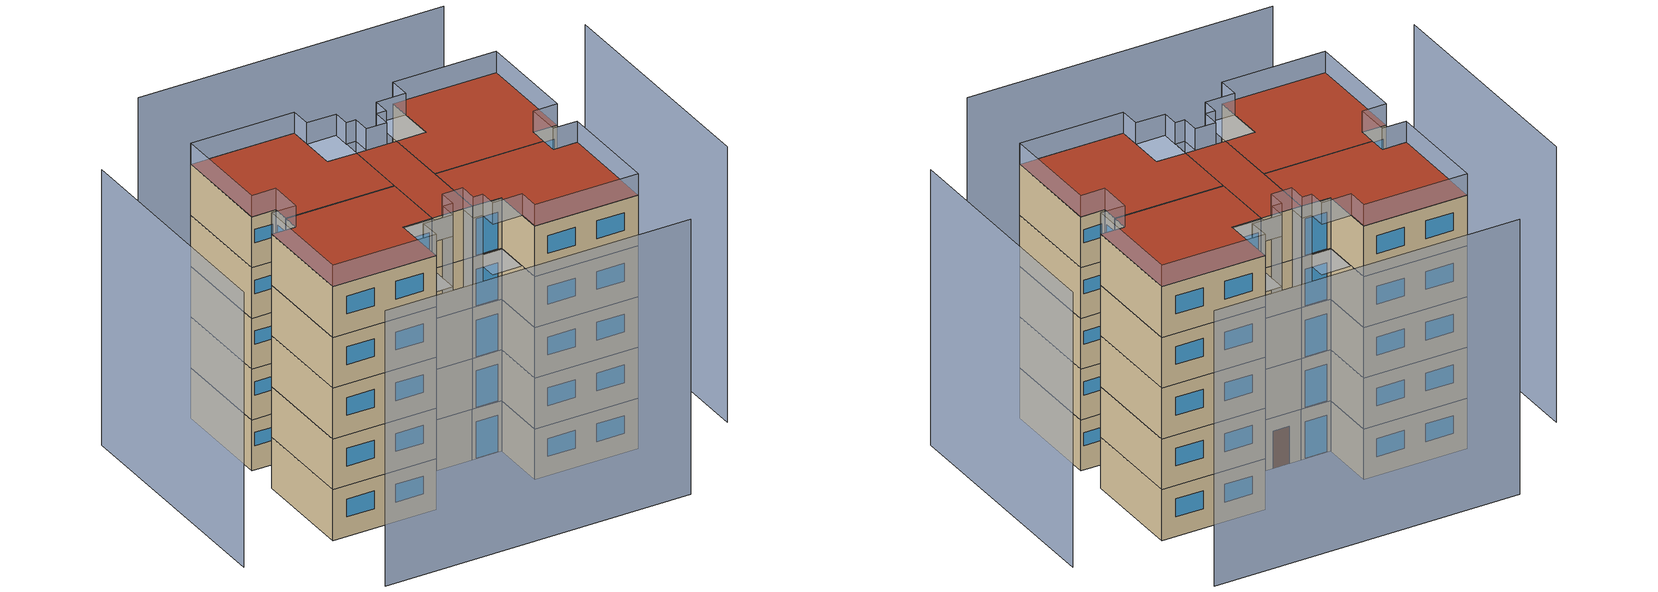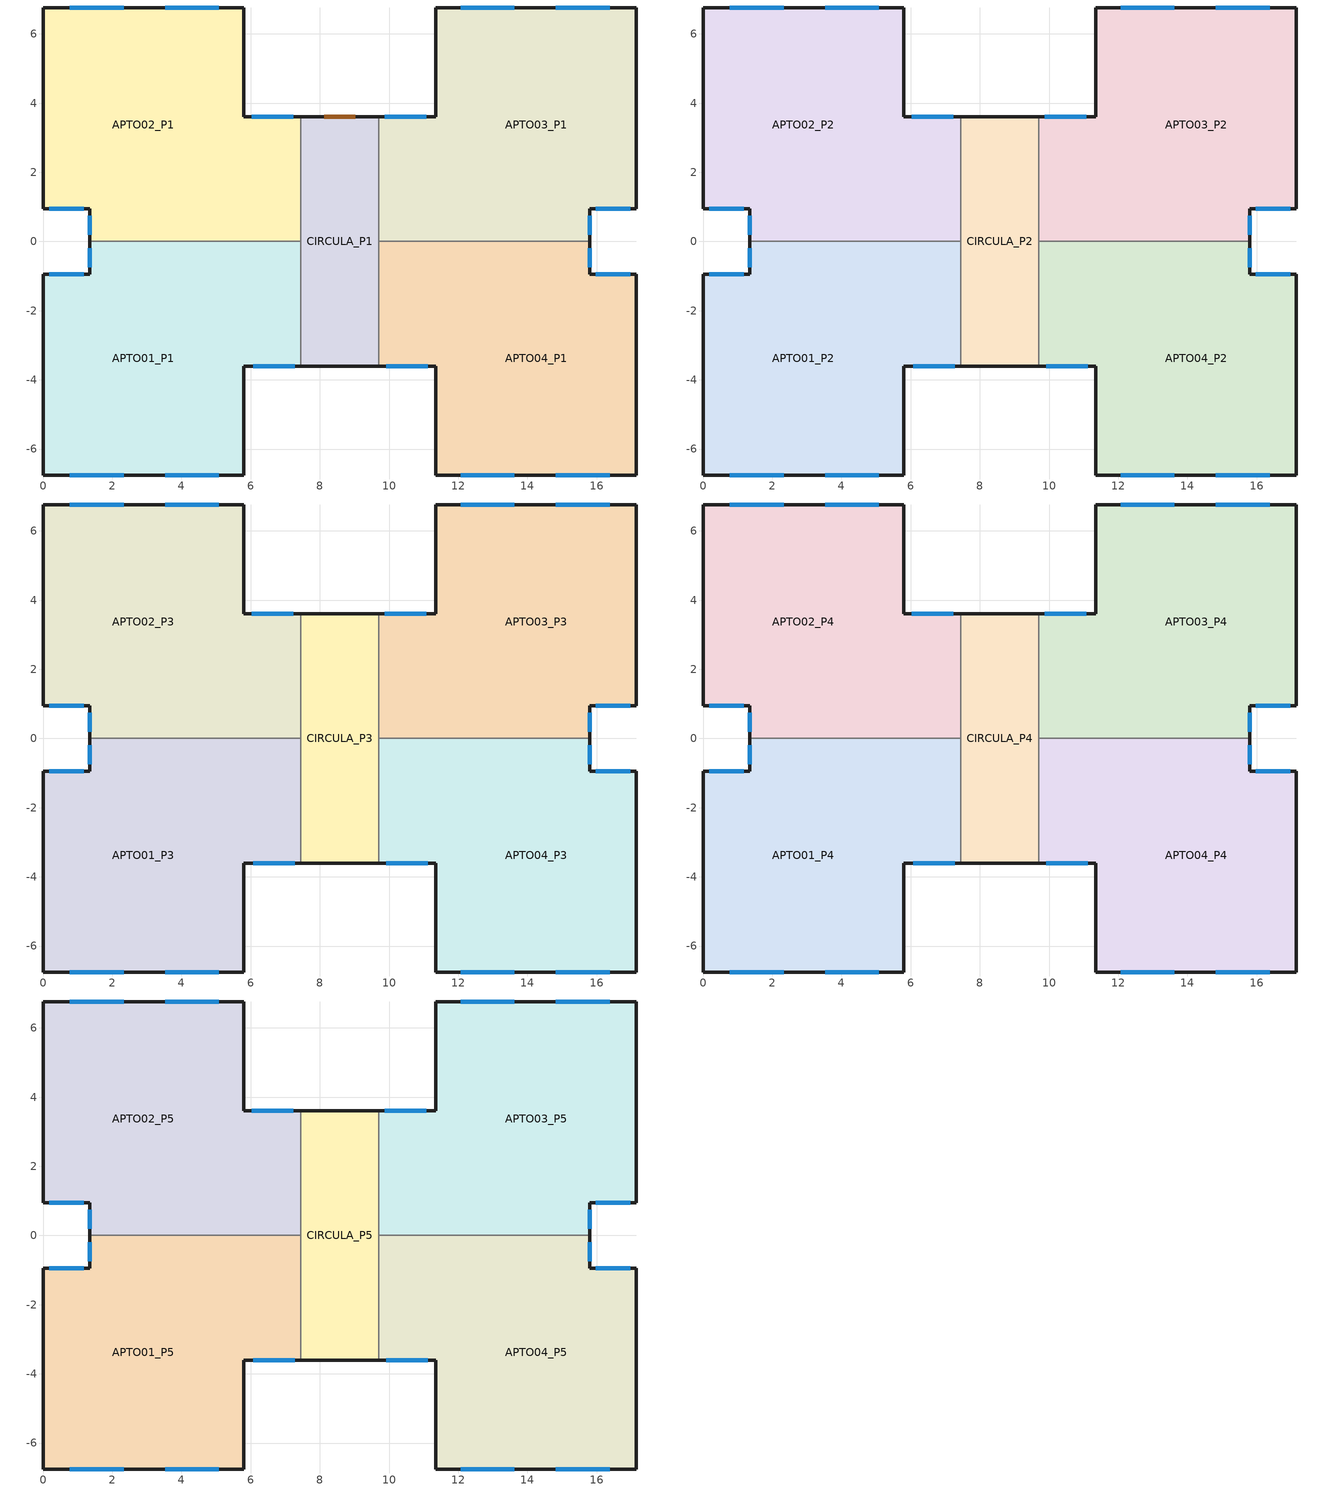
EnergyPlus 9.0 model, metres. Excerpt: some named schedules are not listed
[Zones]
APTO02_P1
 floor ground (Exterior Floor): 5.8,6.75 5.8,3.6 7.45,3.6 7.45,0 1.35,0 1.35,0.95 0,0.95 0,6.75 z0
 wall outside (Exterior Wall West): 0,6.75 0,0.95 / 1.35,0.95 1.35,0 z0:2.85
 wall outside (Exterior Wall South): 0,0.95 1.35,0.95 z0:2.85
 wall outside (Exterior Wall East): 5.8,3.6 5.8,6.75 z0:2.85
 wall outside (Exterior Wall North): 7.45,3.6 5.8,3.6 / 5.8,6.75 0,6.75 z0:2.85
 wall to CIRCULA_P1 (Interior Wall): 7.45,0 7.45,3.6 z0:2.85
 wall to APTO01_P1 (Interior Wall): 1.35,0 7.45,0 z0:2.85
 window (Exterior Window): 0.18,0.95 1.17,0.95 z1.35:2.1; 2.32,6.75 0.78,6.75 z1.1:2.1; 7.22,3.6 6.03,3.6 z0.05:2.1; 1.35,0.75,2.1 1.35,0.75,1.1 1.35,0.2,1.08 1.35,0.2,2.08; 5.07,6.75,2.09 5.07,6.75,1.09 3.53,6.75,1.1 3.53,6.75,2.1
APTO01_P1
 floor ground (Exterior Floor): 7.45,0 7.45,-3.6 5.8,-3.6 5.8,-6.75 0,-6.75 0,-0.95 1.35,-0.95 1.35,0 z0
 wall outside (Exterior Wall West): 1.35,0 1.35,-0.95 / 0,-0.95 0,-6.75 z0:2.85
 wall outside (Exterior Wall North): 1.35,-0.95 0,-0.95 z0:2.85
 wall outside (Exterior Wall South): 0,-6.75 5.8,-6.75 / 5.8,-3.6 7.45,-3.6 z0:2.85
 wall outside (Exterior Wall East): 5.8,-6.75 5.8,-3.6 z0:2.85
 wall to CIRCULA_P1 (Interior Wall): 7.45,-3.6 7.45,0 z0:2.85
 window (Exterior Window): 0.78,-6.75 2.32,-6.75 / 3.53,-6.75 5.07,-6.75 z1.1:2.1; 6.08,-3.6 7.28,-3.6 z0.05:2.1; 1.17,-0.95,2.1 1.17,-0.95,1.35 0.17,-0.95,1.36 0.18,-0.95,2.11; 1.35,-0.2,2.09 1.35,-0.2,1.09 1.35,-0.75,1.1 1.35,-0.75,2.1
APTO03_P1
 floor ground (Exterior Floor): 17.15,6.75 17.15,0.95 15.8,0.95 15.8,0 9.7,0 9.7,3.6 11.35,3.6 11.35,6.75 z0
 wall outside (Exterior Wall North): 11.35,3.6 9.7,3.6 / 17.15,6.75 11.35,6.75 z0:2.85
 wall outside (Exterior Wall West): 11.35,6.75 11.35,3.6 z0:2.85
 wall outside (Exterior Wall East): 17.15,0.95 17.15,6.75 / 15.8,0 15.8,0.95 z0:2.85
 wall outside (Exterior Wall South): 15.8,0.95 17.15,0.95 z0:2.85
 wall to CIRCULA_P1 (Interior Wall): 9.7,3.6 9.7,0 z0:2.85
 wall to APTO04_P1 (Interior Wall): 9.7,0 15.8,0 z0:2.85
 window (Exterior Window): 13.62,6.75 12.08,6.75 z1.1:2.1; 11.07,3.6 9.88,3.6 z0.05:2.1; 15.98,0.95,2.1 15.97,0.95,1.35 16.97,0.95,1.36 16.97,0.95,2.11; 15.8,0.2,2.11 15.8,0.2,1.11 15.8,0.75,1.1 15.8,0.75,2.1; 16.37,6.75,2.11 16.37,6.75,1.11 14.83,6.75,1.1 14.83,6.75,2.1
APTO04_P1
 floor ground (Exterior Floor): 15.8,0 15.8,-0.95 17.15,-0.95 17.15,-6.75 11.35,-6.75 11.35,-3.6 9.7,-3.6 9.7,0 z0
 wall outside (Exterior Wall East): 15.8,-0.95 15.8,0 / 17.15,-6.75 17.15,-0.95 z0:2.85
 wall outside (Exterior Wall North): 17.15,-0.95 15.8,-0.95 z0:2.85
 wall outside (Exterior Wall South): 11.35,-6.75 17.15,-6.75 / 9.7,-3.6 11.35,-3.6 z0:2.85
 wall outside (Exterior Wall West): 11.35,-3.6 11.35,-6.75 z0:2.85
 wall to CIRCULA_P1 (Interior Wall): 9.7,0 9.7,-3.6 z0:2.85
 window (Exterior Window): 15.8,-0.75 15.8,-0.2 / 14.83,-6.75 16.37,-6.75 / 12.08,-6.75 13.62,-6.75 z1.1:2.1; 9.93,-3.6 11.12,-3.6 z0.05:2.1; 16.97,-0.95,2.1 16.97,-0.95,1.35 15.98,-0.95,1.36 15.98,-0.95,2.11
CIRCULA_P1
 floor ground (Exterior Floor): 9.7,3.6 9.7,-3.6 7.45,-3.6 7.45,3.6 z0
 wall outside (Exterior Wall South): 7.45,-3.6 9.7,-3.6 z0:2.85
 wall outside (Exterior Wall North): 9.7,3.6 7.45,3.6 z0:2.85
 door (Exterior Door): 9.03,3.6 8.12,3.6 z0:2.1
CIRCULA_P2
 floor to CIRCULA_P1 (Interior Floor): 9.7,3.6 9.7,-3.6 7.45,-3.6 7.45,3.6 z2.85
 wall outside (Exterior Wall South): 7.45,-3.6 9.7,-3.6 z2.85:5.7
 wall outside (Exterior Wall North): 9.7,3.6 7.45,3.6 z2.85:5.7
 wall to APTO03_P2 (Interior Wall): 9.7,0 9.7,3.6 z2.85:5.7
 wall to APTO01_P2 (Interior Wall): 7.45,0 7.45,-3.6 z2.85:5.7
 wall to APTO02_P2 (Interior Wall): 7.45,3.6 7.45,0 z2.85:5.7
 wall to APTO04_P2 (Interior Wall): 9.7,-3.6 9.7,0 z2.85:5.7
APTO04_P2
 floor to APTO04_P1 (Interior Floor): 15.8,0 15.8,-0.95 17.15,-0.95 17.15,-6.75 11.35,-6.75 11.35,-3.6 9.7,-3.6 9.7,0 z2.85
 wall outside (Exterior Wall East): 15.8,-0.95 15.8,0 / 17.15,-6.75 17.15,-0.95 z2.85:5.7
 wall outside (Exterior Wall North): 17.15,-0.95 15.8,-0.95 z2.85:5.7
 wall outside (Exterior Wall South): 11.35,-6.75 17.15,-6.75 / 9.7,-3.6 11.35,-3.6 z2.85:5.7
 wall outside (Exterior Wall West): 11.35,-3.6 11.35,-6.75 z2.85:5.7
 wall to APTO03_P2 (Interior Wall): 15.8,0 9.7,0 z2.85:5.7
 window (Exterior Window): 15.8,-0.75 15.8,-0.2 / 14.83,-6.75 16.37,-6.75 / 12.08,-6.75 13.62,-6.75 z3.95:4.95; 9.93,-3.6 11.12,-3.6 z2.9:4.95; 16.97,-0.95,4.95 16.97,-0.95,4.2 15.98,-0.95,4.21 15.98,-0.95,4.96
APTO01_P2
 floor to APTO01_P1 (Interior Floor): 7.45,0 7.45,-3.6 5.8,-3.6 5.8,-6.75 0,-6.75 0,-0.95 1.35,-0.95 1.35,0 z2.85
 wall outside (Exterior Wall West): 1.35,0 1.35,-0.95 / 0,-0.95 0,-6.75 z2.85:5.7
 wall outside (Exterior Wall North): 1.35,-0.95 0,-0.95 z2.85:5.7
 wall outside (Exterior Wall East): 5.8,-6.75 5.8,-3.6 z2.85:5.7
 wall outside (Exterior Wall South): 5.8,-3.6 7.45,-3.6 / 0,-6.75 5.8,-6.75 z2.85:5.7
 wall to APTO02_P2 (Interior Wall): 7.45,0 1.35,0 z2.85:5.7
 window (Exterior Window): 0.78,-6.75 2.32,-6.75 / 3.53,-6.75 5.07,-6.75 z3.95:4.95; 6.08,-3.6 7.28,-3.6 z2.9:4.95; 1.17,-0.95,4.95 1.17,-0.95,4.2 0.17,-0.95,4.21 0.18,-0.95,4.96; 1.35,-0.2,4.94 1.35,-0.2,3.94 1.35,-0.75,3.95 1.35,-0.75,4.95
APTO03_P2
 floor to APTO03_P1 (Interior Floor): 17.15,6.75 17.15,0.95 15.8,0.95 15.8,0 9.7,0 9.7,3.6 11.35,3.6 11.35,6.75 z2.85
 wall outside (Exterior Wall North): 11.35,3.6 9.7,3.6 / 17.15,6.75 11.35,6.75 z2.85:5.7
 wall outside (Exterior Wall West): 11.35,6.75 11.35,3.6 z2.85:5.7
 wall outside (Exterior Wall East): 17.15,0.95 17.15,6.75 / 15.8,0 15.8,0.95 z2.85:5.7
 wall outside (Exterior Wall South): 15.8,0.95 17.15,0.95 z2.85:5.7
 window (Exterior Window): 13.62,6.75 12.08,6.75 z3.95:4.95; 11.07,3.6 9.88,3.6 z2.9:4.95; 15.98,0.95,4.95 15.97,0.95,4.2 16.97,0.95,4.21 16.97,0.95,4.96; 15.8,0.2,4.96 15.8,0.2,3.96 15.8,0.75,3.95 15.8,0.75,4.95; 16.37,6.75,4.96 16.37,6.75,3.96 14.83,6.75,3.95 14.83,6.75,4.95
APTO02_P2
 floor to APTO02_P1 (Interior Floor): 5.8,6.75 5.8,3.6 7.45,3.6 7.45,0 1.35,0 1.35,0.95 0,0.95 0,6.75 z2.85
 wall outside (Exterior Wall West): 0,6.75 0,0.95 / 1.35,0.95 1.35,0 z2.85:5.7
 wall outside (Exterior Wall South): 0,0.95 1.35,0.95 z2.85:5.7
 wall outside (Exterior Wall East): 5.8,3.6 5.8,6.75 z2.85:5.7
 wall outside (Exterior Wall North): 7.45,3.6 5.8,3.6 / 5.8,6.75 0,6.75 z2.85:5.7
 window (Exterior Window): 0.18,0.95 1.17,0.95 z4.2:4.95; 2.32,6.75 0.78,6.75 z3.95:4.95; 7.22,3.6 6.03,3.6 z2.9:4.95; 1.35,0.75,4.95 1.35,0.75,3.95 1.35,0.2,3.93 1.35,0.2,4.93; 5.07,6.75,4.94 5.07,6.75,3.94 3.53,6.75,3.95 3.53,6.75,4.95
CIRCULA_P3
 floor to CIRCULA_P2 (Interior Floor): 9.7,3.6 9.7,-3.6 7.45,-3.6 7.45,3.6 z5.7
 wall outside (Exterior Wall South): 7.45,-3.6 9.7,-3.6 z5.7:8.55
 wall outside (Exterior Wall North): 9.7,3.6 7.45,3.6 z5.7:8.55
 wall to APTO03_P3 (Interior Wall): 9.7,0 9.7,3.6 z5.7:8.55
 wall to APTO01_P3 (Interior Wall): 7.45,0 7.45,-3.6 z5.7:8.55
 wall to APTO02_P3 (Interior Wall): 7.45,3.6 7.45,0 z5.7:8.55
 wall to APTO04_P3 (Interior Wall): 9.7,-3.6 9.7,0 z5.7:8.55
APTO04_P3
 floor to APTO04_P2 (Interior Floor): 15.8,0 15.8,-0.95 17.15,-0.95 17.15,-6.75 11.35,-6.75 11.35,-3.6 9.7,-3.6 9.7,0 z5.7
 wall outside (Exterior Wall East): 15.8,-0.95 15.8,0 / 17.15,-6.75 17.15,-0.95 z5.7:8.55
 wall outside (Exterior Wall North): 17.15,-0.95 15.8,-0.95 z5.7:8.55
 wall outside (Exterior Wall South): 11.35,-6.75 17.15,-6.75 / 9.7,-3.6 11.35,-3.6 z5.7:8.55
 wall outside (Exterior Wall West): 11.35,-3.6 11.35,-6.75 z5.7:8.55
 wall to APTO03_P3 (Interior Wall): 15.8,0 9.7,0 z5.7:8.55
 window (Exterior Window): 15.8,-0.75 15.8,-0.2 / 14.83,-6.75 16.37,-6.75 / 12.08,-6.75 13.62,-6.75 z6.8:7.8; 9.93,-3.6 11.12,-3.6 z5.75:7.8; 16.97,-0.95,7.8 16.97,-0.95,7.05 15.98,-0.95,7.06 15.98,-0.95,7.81
APTO02_P3
 floor to APTO02_P2 (Interior Floor): 5.8,6.75 5.8,3.6 7.45,3.6 7.45,0 1.35,0 1.35,0.95 0,0.95 0,6.75 z5.7
 wall outside (Exterior Wall West): 0,6.75 0,0.95 / 1.35,0.95 1.35,0 z5.7:8.55
 wall outside (Exterior Wall South): 0,0.95 1.35,0.95 z5.7:8.55
 wall outside (Exterior Wall East): 5.8,3.6 5.8,6.75 z5.7:8.55
 wall outside (Exterior Wall North): 7.45,3.6 5.8,3.6 / 5.8,6.75 0,6.75 z5.7:8.55
 wall to APTO01_P3 (Interior Wall): 1.35,0 7.45,0 z5.7:8.55
 window (Exterior Window): 0.18,0.95 1.17,0.95 z7.05:7.8; 2.32,6.75 0.78,6.75 z6.8:7.8; 7.22,3.6 6.03,3.6 z5.75:7.8; 1.35,0.75,7.8 1.35,0.75,6.8 1.35,0.2,6.78 1.35,0.2,7.78; 5.07,6.75,7.79 5.07,6.75,6.79 3.53,6.75,6.8 3.53,6.75,7.8
APTO03_P3
 floor to APTO03_P2 (Interior Floor): 17.15,6.75 17.15,0.95 15.8,0.95 15.8,0 9.7,0 9.7,3.6 11.35,3.6 11.35,6.75 z5.7
 wall outside (Exterior Wall North): 11.35,3.6 9.7,3.6 / 17.15,6.75 11.35,6.75 z5.7:8.55
 wall outside (Exterior Wall West): 11.35,6.75 11.35,3.6 z5.7:8.55
 wall outside (Exterior Wall East): 17.15,0.95 17.15,6.75 / 15.8,0 15.8,0.95 z5.7:8.55
 wall outside (Exterior Wall South): 15.8,0.95 17.15,0.95 z5.7:8.55
 window (Exterior Window): 13.62,6.75 12.08,6.75 z6.8:7.8; 11.07,3.6 9.88,3.6 z5.75:7.8; 15.98,0.95,7.8 15.97,0.95,7.05 16.97,0.95,7.06 16.97,0.95,7.81; 15.8,0.2,7.81 15.8,0.2,6.81 15.8,0.75,6.8 15.8,0.75,7.8; 16.37,6.75,7.81 16.37,6.75,6.81 14.83,6.75,6.8 14.83,6.75,7.8
APTO01_P3
 floor to APTO01_P2 (Interior Floor): 7.45,0 7.45,-3.6 5.8,-3.6 5.8,-6.75 0,-6.75 0,-0.95 1.35,-0.95 1.35,0 z5.7
 wall outside (Exterior Wall West): 1.35,0 1.35,-0.95 / 0,-0.95 0,-6.75 z5.7:8.55
 wall outside (Exterior Wall North): 1.35,-0.95 0,-0.95 / 5.8,-3.6 7.45,-3.6 z5.7:8.55
 wall outside (Exterior Wall East): 5.8,-6.75 5.8,-3.6 z5.7:8.55
 wall outside (Exterior Wall South): 0,-6.75 5.8,-6.75 z5.7:8.55
 window (Exterior Window): 0.78,-6.75 2.32,-6.75 / 3.53,-6.75 5.07,-6.75 z6.8:7.8; 6.08,-3.6 7.28,-3.6 z5.75:7.8; 1.17,-0.95,7.8 1.17,-0.95,7.05 0.17,-0.95,7.06 0.18,-0.95,7.81; 1.35,-0.2,7.79 1.35,-0.2,6.79 1.35,-0.75,6.8 1.35,-0.75,7.8
CIRCULA_P4
 floor to CIRCULA_P3 (Interior Floor): 9.7,3.6 9.7,-3.6 7.45,-3.6 7.45,3.6 z8.55
 wall outside (Exterior Wall South): 7.45,-3.6 9.7,-3.6 z8.55:11.4
 wall outside (Exterior Wall North): 9.7,3.6 7.45,3.6 z8.55:11.4
 wall to APTO03_P4 (Interior Wall): 9.7,0 9.7,3.6 z8.55:11.4
 wall to APTO01_P4 (Interior Wall): 7.45,0 7.45,-3.6 z8.55:11.4
 wall to APTO02_P4 (Interior Wall): 7.45,3.6 7.45,0 z8.55:11.4
 wall to APTO04_P4 (Interior Wall): 9.7,-3.6 9.7,0 z8.55:11.4
APTO03_P4
 floor to APTO03_P3 (Interior Floor): 17.15,6.75 17.15,0.95 15.8,0.95 15.8,0 9.7,0 9.7,3.6 11.35,3.6 11.35,6.75 z8.55
 wall outside (Exterior Wall North): 11.35,3.6 9.7,3.6 / 17.15,6.75 11.35,6.75 z8.55:11.4
 wall outside (Exterior Wall West): 11.35,6.75 11.35,3.6 z8.55:11.4
 wall outside (Exterior Wall East): 17.15,0.95 17.15,6.75 / 15.8,0 15.8,0.95 z8.55:11.4
 wall outside (Exterior Wall South): 15.8,0.95 17.15,0.95 z8.55:11.4
 wall to APTO04_P4 (Interior Wall): 9.7,0 15.8,0 z8.55:11.4
 window (Exterior Window): 13.62,6.75 12.08,6.75 z9.65:10.65; 11.07,3.6 9.88,3.6 z8.6:10.65; 15.98,0.95,10.65 15.97,0.95,9.9 16.97,0.95,9.91 16.97,0.95,10.66; 15.8,0.2,10.66 15.8,0.2,9.66 15.8,0.75,9.65 15.8,0.75,10.65; 16.37,6.75,10.66 16.37,6.75,9.66 14.83,6.75,9.65 14.83,6.75,10.65
APTO01_P4
 floor to APTO01_P3 (Interior Floor): 7.45,0 7.45,-3.6 5.8,-3.6 5.8,-6.75 0,-6.75 0,-0.95 1.35,-0.95 1.35,0 z8.55
 wall outside (Exterior Wall West): 1.35,0 1.35,-0.95 / 0,-0.95 0,-6.75 z8.55:11.4
 wall outside (Exterior Wall North): 1.35,-0.95 0,-0.95 z8.55:11.4
 wall outside (Exterior Wall East): 5.8,-6.75 5.8,-3.6 z8.55:11.4
 wall outside (Exterior Wall South): 5.8,-3.6 7.45,-3.6 / 0,-6.75 5.8,-6.75 z8.55:11.4
 wall to APTO02_P4 (Interior Wall): 7.45,0 1.35,0 z8.55:11.4
 window (Exterior Window): 0.78,-6.75 2.32,-6.75 / 3.53,-6.75 5.07,-6.75 z9.65:10.65; 6.08,-3.6 7.28,-3.6 z8.6:10.65; 1.17,-0.95,10.65 1.17,-0.95,9.9 0.17,-0.95,9.91 0.18,-0.95,10.66; 1.35,-0.2,10.64 1.35,-0.2,9.64 1.35,-0.75,9.65 1.35,-0.75,10.65
APTO02_P4
 floor to APTO02_P3 (Interior Floor): 5.8,6.75 5.8,3.6 7.45,3.6 7.45,0 1.35,0 1.35,0.95 0,0.95 0,6.75 z8.55
 wall outside (Exterior Wall West): 0,6.75 0,0.95 / 1.35,0.95 1.35,0 z8.55:11.4
 wall outside (Exterior Wall South): 0,0.95 1.35,0.95 z8.55:11.4
 wall outside (Exterior Wall East): 5.8,3.6 5.8,6.75 z8.55:11.4
 wall outside (Exterior Wall North): 7.45,3.6 5.8,3.6 / 5.8,6.75 0,6.75 z8.55:11.4
 window (Exterior Window): 0.18,0.95 1.17,0.95 z9.9:10.65; 2.32,6.75 0.78,6.75 z9.65:10.65; 7.22,3.6 6.03,3.6 z8.6:10.65; 1.35,0.75,10.65 1.35,0.75,9.65 1.35,0.2,9.63 1.35,0.2,10.63; 5.07,6.75,10.64 5.07,6.75,9.64 3.53,6.75,9.65 3.53,6.75,10.65
APTO04_P4
 floor to APTO04_P3 (Interior Floor): 15.8,0 15.8,-0.95 17.15,-0.95 17.15,-6.75 11.35,-6.75 11.35,-3.6 9.7,-3.6 9.7,0 z8.55
 wall outside (Exterior Wall East): 15.8,-0.95 15.8,0 / 17.15,-6.75 17.15,-0.95 z8.55:11.4
 wall outside (Exterior Wall North): 17.15,-0.95 15.8,-0.95 z8.55:11.4
 wall outside (Exterior Wall South): 11.35,-6.75 17.15,-6.75 / 9.7,-3.6 11.35,-3.6 z8.55:11.4
 wall outside (Exterior Wall West): 11.35,-3.6 11.35,-6.75 z8.55:11.4
 window (Exterior Window): 15.8,-0.75 15.8,-0.2 / 14.83,-6.75 16.37,-6.75 / 12.08,-6.75 13.62,-6.75 z9.65:10.65; 9.93,-3.6 11.12,-3.6 z8.6:10.65; 16.97,-0.95,10.65 16.97,-0.95,9.9 15.98,-0.95,9.91 15.98,-0.95,10.66
CIRCULA_P5
 floor to CIRCULA_P4 (Interior Floor): 9.7,3.6 9.7,-3.6 7.45,-3.6 7.45,3.6 z11.4
 wall outside (Exterior Wall South): 7.45,-3.6 9.7,-3.6 z11.4:14.25
 wall outside (Exterior Wall North): 9.7,3.6 7.45,3.6 z11.4:14.25
 wall to APTO03_P5 (Interior Wall): 9.7,0 9.7,3.6 z11.4:14.25
 wall to APTO01_P5 (Interior Wall): 7.45,0 7.45,-3.6 z11.4:14.25
 wall to APTO02_P5 (Interior Wall): 7.45,3.6 7.45,0 z11.4:14.25
 wall to APTO04_P5 (Interior Wall): 9.7,-3.6 9.7,0 z11.4:14.25
 roof outside (Exterior Roof): 7.45,3.6 7.45,-3.6 9.7,-3.6 9.7,3.6 z14.25
APTO03_P5
 floor to APTO03_P4 (Interior Floor): 17.15,6.75 17.15,0.95 15.8,0.95 15.8,0 9.7,0 9.7,3.6 11.35,3.6 11.35,6.75 z11.4
 wall outside (Exterior Wall North): 11.35,3.6 9.7,3.6 / 17.15,6.75 11.35,6.75 z11.4:14.25
 wall outside (Exterior Wall West): 11.35,6.75 11.35,3.6 z11.4:14.25
 wall outside (Exterior Wall East): 17.15,0.95 17.15,6.75 / 15.8,0 15.8,0.95 z11.4:14.25
 wall outside (Exterior Wall South): 15.8,0.95 17.15,0.95 z11.4:14.25
 wall to APTO04_P5 (Interior Wall): 9.7,0 15.8,0 z11.4:14.25
 window (Exterior Window): 13.62,6.75 12.08,6.75 z12.5:13.5; 11.07,3.6 9.88,3.6 z11.45:13.5; 15.98,0.95,13.5 15.97,0.95,12.75 16.97,0.95,12.76 16.97,0.95,13.51; 15.8,0.2,13.51 15.8,0.2,12.51 15.8,0.75,12.5 15.8,0.75,13.5; 16.37,6.75,13.51 16.37,6.75,12.51 14.83,6.75,12.5 14.83,6.75,13.5
 roof outside (Exterior Roof): 11.35,6.75 11.35,3.6 9.7,3.6 9.7,0 15.8,0 15.8,0.95 17.15,0.95 17.15,6.75 z14.25
APTO04_P5
 floor to APTO04_P4 (Interior Floor): 15.8,0 15.8,-0.95 17.15,-0.95 17.15,-6.75 11.35,-6.75 11.35,-3.6 9.7,-3.6 9.7,0 z11.4
 wall outside (Exterior Wall East): 15.8,-0.95 15.8,0 / 17.15,-6.75 17.15,-0.95 z11.4:14.25
 wall outside (Exterior Wall North): 17.15,-0.95 15.8,-0.95 z11.4:14.25
 wall outside (Exterior Wall South): 11.35,-6.75 17.15,-6.75 / 9.7,-3.6 11.35,-3.6 z11.4:14.25
 wall outside (Exterior Wall West): 11.35,-3.6 11.35,-6.75 z11.4:14.25
 window (Exterior Window): 15.8,-0.75 15.8,-0.2 / 14.83,-6.75 16.37,-6.75 / 12.08,-6.75 13.62,-6.75 z12.5:13.5; 9.93,-3.6 11.12,-3.6 z11.45:13.5; 16.97,-0.95,13.5 16.97,-0.95,12.75 15.98,-0.95,12.76 15.98,-0.95,13.51
 roof outside (Exterior Roof): 9.7,0 9.7,-3.6 11.35,-3.6 11.35,-6.75 17.15,-6.75 17.15,-0.95 15.8,-0.95 15.8,0 z14.25
APTO01_P5
 floor to APTO01_P4 (Interior Floor): 7.45,0 7.45,-3.6 5.8,-3.6 5.8,-6.75 0,-6.75 0,-0.95 1.35,-0.95 1.35,0 z11.4
 wall outside (Exterior Wall West): 1.35,0 1.35,-0.95 / 0,-0.95 0,-6.75 z11.4:14.25
 wall outside (Exterior Wall North): 1.35,-0.95 0,-0.95 z11.4:14.25
 wall outside (Exterior Wall East): 5.8,-6.75 5.8,-3.6 z11.4:14.25
 wall outside (Exterior Wall South): 5.8,-3.6 7.45,-3.6 / 0,-6.75 5.8,-6.75 z11.4:14.25
 wall to APTO02_P5 (Interior Wall): 7.45,0 1.35,0 z11.4:14.25
 window (Exterior Window): 0.78,-6.75 2.32,-6.75 / 3.53,-6.75 5.07,-6.75 z12.5:13.5; 6.08,-3.6 7.28,-3.6 z11.45:13.5; 1.17,-0.95,13.5 1.17,-0.95,12.75 0.17,-0.95,12.76 0.18,-0.95,13.51; 1.35,-0.2,13.49 1.35,-0.2,12.49 1.35,-0.75,12.5 1.35,-0.75,13.5
 roof outside (Exterior Roof): 0,-0.95 0,-6.75 5.8,-6.75 5.8,-3.6 7.45,-3.6 7.45,0 1.35,0 1.35,-0.95 z14.25
APTO02_P5
 floor to APTO02_P4 (Interior Floor): 5.8,6.75 5.8,3.6 7.45,3.6 7.45,0 1.35,0 1.35,0.95 0,0.95 0,6.75 z11.4
 wall outside (Exterior Wall West): 0,6.75 0,0.95 / 1.35,0.95 1.35,0 z11.4:14.25
 wall outside (Exterior Wall South): 0,0.95 1.35,0.95 z11.4:14.25
 wall outside (Exterior Wall East): 5.8,3.6 5.8,6.75 z11.4:14.25
 wall outside (Exterior Wall North): 7.45,3.6 5.8,3.6 / 5.8,6.75 0,6.75 z11.4:14.25
 window (Exterior Window): 0.18,0.95 1.17,0.95 z12.75:13.5; 2.32,6.75 0.78,6.75 z12.5:13.5; 7.22,3.6 6.03,3.6 z11.45:13.5; 1.35,0.75,13.5 1.35,0.75,12.5 1.35,0.2,12.48 1.35,0.2,13.48; 5.07,6.75,13.49 5.07,6.75,12.49 3.53,6.75,12.5 3.53,6.75,13.5
 roof outside (Exterior Roof): 0,6.75 0,0.95 1.35,0.95 1.35,0 7.45,0 7.45,3.6 5.8,3.6 5.8,6.75 z14.25
shading: 7.45,-4.6 8,-4.6 / 8,-4.6 8,-3.6 / 9.15,-3.6 9.15,-4.6 / 9.15,-4.6 9.7,-4.6 / 9.7,-4.6 9.7,-3.6 / 9.7,4.6 9.15,4.6 / 9.15,4.6 9.15,3.6 / 8,3.6 8,4.6 / 8,4.6 7.45,4.6 z0:14.25; 17.15,6.75 11.35,6.75 / 11.35,6.75 11.35,5.55 / 11.35,5.55 9.7,5.55 / 9.7,5.55 9.7,4.6 / 9.7,4.6 9.15,4.6 / 9.15,4.6 9.15,3.6 / 9.15,3.6 8,3.6 / 8,3.6 8,4.6 / 8,4.6 7.45,4.6 / 7.45,4.6 7.45,5.55 / 7.45,5.55 5.8,5.55 / 5.8,5.55 5.8,6.75 / 5.8,6.75 0,6.75 / 0,6.75 0,0.95 / 0,6.75 0,0.95 / 0,0.95 1.35,0.95 / 0,0.95 1.35,0.95 / 1.35,0.95 1.35,-0.95 / 1.35,0.95 1.35,-0.95 / 1.35,-0.95 0,-0.95 / 1.35,-0.95 0,-0.95 / 0,-0.95 0,-6.75 / 0,-0.95 0,-6.75 / 0,-6.75 5.8,-6.75 / 5.8,-6.75 5.8,-5.55 / 5.8,-5.55 7.45,-5.55 / 7.45,-5.55 7.45,-4.6 / 7.45,-4.6 8,-4.6 / 8,-4.6 8,-3.6 / 8,-3.6 9.15,-3.6 / 9.15,-3.6 9.15,-4.6 / 9.15,-4.6 9.7,-4.6 / 9.7,-4.6 9.7,-5.55 / 9.7,-5.55 11.35,-5.55 / 11.35,-5.55 11.35,-6.75 / 11.35,-6.75 17.15,-6.75 / 17.15,-6.75 17.15,-0.95 / 17.15,-0.95 15.8,-0.95 / 15.8,-0.95 15.8,0.95 / 15.8,0.95 17.15,0.95 / 17.15,0.95 17.15,6.75 z14.25:15.45; 17.15,-11.75 0,-11.75 / 22.15,6.75 22.15,-6.75 / -5,-6.75 -5,6.75 / 0,11.75 17.15,11.75 z0:15.45; 5.8,-3.6 5.8,-5.55 7.45,-5.55 7.45,-3.6 z2.85; 5.8,-3.6 5.8,-5.55 7.45,-5.55 7.45,-3.6 z5.7; 5.8,-3.6 5.8,-5.55 7.45,-5.55 7.45,-3.6 z8.55; 5.8,-3.6 5.8,-5.55 7.45,-5.55 7.45,-3.6 z11.4; 5.8,-3.6 5.8,-5.55 7.45,-5.55 7.45,-3.6 z14.25; 9.7,-3.6 9.7,-5.55 11.35,-5.55 11.35,-3.6 z5.7; 9.7,-3.6 9.7,-5.55 11.35,-5.55 11.35,-3.6 z14.25; 9.7,-3.6 9.7,-5.55 11.35,-5.55 11.35,-3.6 z11.4; 9.7,-3.6 9.7,-5.55 11.35,-5.55 11.35,-3.6 z8.55; 9.7,-3.6 9.7,-5.55 11.35,-5.55 11.35,-3.6 z2.85; 9.7,5.55 9.7,3.6 11.35,3.6 11.35,5.55 z14.25; 9.7,5.55 9.7,3.6 11.35,3.6 11.35,5.55 z8.55; 9.7,5.55 9.7,3.6 11.35,3.6 11.35,5.55 z5.7; 9.7,5.55 9.7,3.6 11.35,3.6 11.35,5.55 z2.85; 5.8,5.55 5.8,3.6 7.45,3.6 7.45,5.55 z2.85; 5.8,5.55 5.8,3.6 7.45,3.6 7.45,5.55 z11.4; 5.8,5.55 5.8,3.6 7.45,3.6 7.45,5.55 z14.25; 9.7,5.55 9.7,3.6 11.35,3.6 11.35,5.55 z11.4; 5.8,5.55 5.8,3.6 7.45,3.6 7.45,5.55 z8.55; 5.8,5.55 5.8,3.6 7.45,3.6 7.45,5.55 z5.7
[Building]
ElisRegina: North Axis {deg}=358.956; Terrain=City; Loads Convergence Tolerance Value=0.4; Temperature Convergence Tolerance Value {deltaC}=0.4; Solar Distribution=FullExterior; Maximum Number of Warmup Days=25
[Site:Location]
PassoFundo_RS: Latitude {deg}=-28.26; Longitude {deg}=-52.4; Time Zone {hr}=-3; Elevation {m}=686
[SizingPeriod:DesignDay] Dry-Bulb Temperature Range Modifier Type=DefaultMultipliers; Humidity Condition Type=DewPoint; Barometric Pressure {Pa}=100034; Rain Indicator=No; Snow Indicator=No; Daylight Saving Time Indicator=No; Solar Model Indicator=ASHRAEClearSky
Name | Month | Day of Month | Day Type | Maximum Dry-Bulb Temperature {C} | Daily Dry-Bulb Temperature Range {deltaC} | Wetbulb or DewPoint at Maximum Dry-Bulb {C} | Wind Speed {m/s} | Wind Direction {deg} | Sky Clearness
PassoFundo_inverno_DB | 6 | 5 | WinterDesignDay | 21.8 | 7.2 | 16.8 | 6.9 | 45 | 0
PassoFundo_verao_DB | 1 | 10 | SummerDesignDay | 36.1 | 8.7 | 25.5 | 8.3 | 90 | 1
[Site:GroundTemperature:BuildingSurface]
23.2, 23.3, 23.3, 22.5, 21.6, 20.7, 20.5, 21.2, 21.4, 22.2, 23.1, 23.3
[Material]
Name | Roughness | Thickness {m} | Conductivity {W/m-K} | Density {kg/m3} | Specific Heat {J/kg-K} | Thermal Absorptance | Solar Absorptance | Visible Absorptance
Argamassa piso | Smooth | 0.02 | 1.15 | 1800 | 1000 | 0.85 | 0.3 | 0.3
Fibercement tile | Smooth | 0.006 | 0.65 | 1700 | 840 | 0.9 | 0.65 | 0.6
Ceramica equiv externa; Ceramica equiv interna | MediumSmooth | 0.18 | 0.9 | 785 | 920
Ext mortar | Smooth | 0.025 | 1.15 | 1800 | 1000 | 0.9 | 0.58 | 0.2
Revestimento Ceramico 10mm | MediumSmooth | 0.01 | 1.3 | 2300 | 965 | 0.9 | 0.2 | 0.2
Argamassa reb int | Smooth | 0.015 | 1.15 | 1800 | 1000 | 0.9 | 0.2 | 0.2
Concreto laje | MediumRough | 0.1 | 1.75 | 2200 | 1000
Porta exterior | Smooth | 0.05 | 0.2 | 850 | 2300 | 0.9 | 0.2 | 0.2
Placa cimenticia | MediumRough | 0.01 | 0.95 | 2200 | 840 | 0.9 | 0.2 | 0.2
Rockwool_north; Rockwool_south; Rockwool_west; Rockwool_east; Rockwool_roof | MediumRough | 0.005 | 0.045 | 200 | 750 | 0.9 | 0.2 | 0.2
[Material:AirGap]
AR_5cm_DESC: Thermal Resistance {m2-K/W}=0.21
[WindowMaterial:Glazing]
Clear 3mm: Optical Data Type=SpectralAverage; Thickness {m}=0.003; Solar Transmittance at Normal Incidence=0.837; Front Side Solar Reflectance at Normal Incidence=0.075; Back Side Solar Reflectance at Normal Incidence=0.075; Visible Transmittance at Normal Incidence=0.898; Front Side Visible Reflectance at Normal Incidence=0.081; Back Side Visible Reflectance at Normal Incidence=0.081; Infrared Transmittance at Normal Incidence=0; Front Side Infrared Hemispherical Emissivity=0.84; Back Side Infrared Hemispherical Emissivity=0.84; Conductivity {W/m-K}=0.9
[Construction]
Exterior Floor: Revestimento Ceramico 10mm, Argamassa piso, Concreto laje
Interior Wall: Argamassa reb int, Ceramica equiv interna, Argamassa reb int
Exterior Roof: Fibercement tile, AR_5cm_DESC, Rockwool_roof, Concreto laje, Argamassa reb int
Exterior Window: Clear 3mm
Exterior Door: Porta exterior
Interior Floor: Revestimento Ceramico 10mm, Argamassa piso, Concreto laje, Argamassa reb int
Exterior Wall North: Ext mortar, Placa cimenticia, Rockwool_north, Ceramica equiv externa, Argamassa reb int
Exterior Wall South: Ext mortar, Placa cimenticia, Rockwool_south, Ceramica equiv externa, Argamassa reb int
Exterior Wall West: Ext mortar, Placa cimenticia, Rockwool_west, Ceramica equiv externa, Argamassa reb int
Exterior Wall East: Ext mortar, Placa cimenticia, Rockwool_east, Ceramica equiv externa, Argamassa reb int
[Zone] Multiplier=1
APTO02_P1; APTO01_P1; APTO03_P1; APTO04_P1; CIRCULA_P1; CIRCULA_P2; CIRCULA_P3; CIRCULA_P4; CIRCULA_P5; APTO04_P2; APTO01_P2; APTO03_P2; APTO02_P2; APTO04_P3; APTO02_P3; APTO03_P3; APTO01_P3; APTO03_P4; APTO01_P4; APTO02_P4; APTO04_P4; APTO03_P5; APTO04_P5; APTO01_P5; APTO02_P5
[InternalMass] Construction=Interior Wall; Surface Area {m2}=32.8
Name | Zone
Massa Termica Ap1p1 | APTO01_P1
Massa Termica Ap2p1 | APTO02_P1
Massa Termica Ap3p1 | APTO03_P1
Massa Termica Ap4p1 | APTO04_P1
Massa Termica Ap1p2 | APTO01_P2
Massa Termica Ap2p2 | APTO02_P2
Massa Termica Ap3p2 | APTO03_P2
Massa Termica Ap4p2 | APTO04_P2
Massa Termica Ap1p3 | APTO01_P3
Massa Termica Ap2p3 | APTO02_P3
Massa Termica Ap3p3 | APTO03_P3
Massa Termica Ap4p3 | APTO04_P3
Massa Termica Ap1p4 | APTO01_P4
Massa Termica Ap2p4 | APTO02_P4
Massa Termica Ap3p4 | APTO03_P4
Massa Termica Ap4p4 | APTO04_P4
Massa Termica Ap1p5 | APTO01_P5
Massa Termica Ap2p5 | APTO02_P5
Massa Termica Ap3p5 | APTO03_P5
Massa Termica Ap4p5 | APTO04_P5
[HVACTemplate:Thermostat]
Thermostat: Constant Heating Setpoint {C}=21; Constant Cooling Setpoint {C}=23
[HVACTemplate:Zone:IdealLoadsAirSystem] Template Thermostat=Thermostat; System Availability Schedule=TLB Occupation Schedule; Maximum Heating Supply Air Temperature {C}=30; Minimum Cooling Supply Air Temperature {C}=13; Maximum Heating Supply Air Humidity Ratio {kgWater/kgDryAir}=0.0156; Minimum Cooling Supply Air Humidity Ratio {kgWater/kgDryAir}=0.0077; Heating Limit=NoLimit; Cooling Limit=NoLimit; Dehumidification Control Type=ConstantSensibleHeatRatio; Cooling Sensible Heat Ratio=0.7; Dehumidification Setpoint {percent}=60; Humidification Control Type=None; Humidification Setpoint {percent}=30; Outdoor Air Method=None; Outdoor Air Flow Rate per Person {m3/s}=0.00944; Demand Controlled Ventilation Type=None; Outdoor Air Economizer Type=NoEconomizer; Heat Recovery Type=None; Sensible Heat Recovery Effectiveness=0.7; Latent Heat Recovery Effectiveness=0.65
APTO01_P1; APTO01_P2; APTO01_P3; APTO01_P4; APTO01_P5; APTO02_P1; APTO02_P2; APTO02_P3; APTO02_P4; APTO02_P5; APTO03_P1; APTO03_P2; APTO03_P3; APTO03_P4; APTO03_P5; APTO04_P1; APTO04_P2; APTO04_P3; APTO04_P4; APTO04_P5
[Schedule:Compact]
TLB Occupation Schedule: Through: 12/31, For: AllDays, Until: 08:00, 1, Until: 14:00, 0, Until: 18:00, .5, Until: 24:00, 1
[AirflowNetwork:SimulationControl]
INI-R: AirflowNetwork Control=MultizoneWithoutDistribution; Wind Pressure Coefficient Type=SurfaceAverageCalculation; Height Selection for Local Wind Pressure Calculation=OpeningHeight; Building Type=LowRise; Maximum Number of Iterations=500; Initialization Type=LinearInitializationMethod; Relative Airflow Convergence Tolerance=0.0001; Absolute Airflow Convergence Tolerance {kg/s}=0.000001; Convergence Acceleration Limit=-.5; Azimuth Angle of Long Axis of Building {deg}=0; Ratio of Building Width Along Short Axis to Width Along Long Axis=0.78
[AirflowNetwork:MultiZone:Zone] Ventilation Control Mode=Temperature; Ventilation Control Zone Temperature Setpoint Schedule=VN_19; Minimum Venting Open Factor=0.45; Indoor and Outdoor Temperature Difference Lower Limit For Maximum Venting Open Factor {deltaC}=0; Indoor and Outdoor Temperature Difference Upper Limit for Minimum Venting Open Factor {deltaC}=5; Indoor and Outdoor Enthalpy Difference Lower Limit For Maximum Venting Open Factor {deltaJ/kg}=0; Indoor and Outdoor Enthalpy Difference Upper Limit for Minimum Venting Open Factor {deltaJ/kg}=300000; Venting Availability Schedule=TLB Occupation Schedule; Single Sided Wind Pressure Coefficient Algorithm=Standard; Facade Width {m}=17.15
APTO01_P1; APTO02_P1; APTO03_P1; APTO04_P1; APTO01_P2; APTO02_P2; APTO03_P2; APTO04_P2; APTO01_P3; APTO02_P3; APTO03_P3; APTO04_P3; APTO01_P4; APTO02_P4; APTO03_P4; APTO04_P4; APTO01_P5; APTO02_P5; APTO03_P5; APTO04_P5
[AirflowNetwork:MultiZone:Surface] Window/Door Opening Factor, or Crack Factor=0.45; Ventilation Control Mode=ZoneLevel; Ventilation Control Zone Temperature Setpoint Schedule=VN_19; Minimum Venting Open Factor=0.45; Indoor and Outdoor Temperature Difference Lower Limit For Maximum Venting Open Factor {deltaC}=0; Indoor and Outdoor Temperature Difference Upper Limit for Minimum Venting Open Factor {deltaC}=5; Indoor and Outdoor Enthalpy Difference Lower Limit For Maximum Venting Open Factor {deltaJ/kg}=0; Indoor and Outdoor Enthalpy Difference Upper Limit for Minimum Venting Open Factor {deltaJ/kg}=300000; Venting Availability Schedule=TLB Occupation Schedule; Equivalent Rectangle Method=PolygonHeight; Equivalent Rectangle Aspect Ratio=1
Name | Leakage Component
P1_W01; P1_W02; P1_W04 (WC); P1_W05 (Kitchen); P1_W06; P1_W09 (WC); P1_W10 (Kitchen); P1_W11; P1_W12; P1_W14 (WC); P1_W15 (Kitchen); P1_W16; P1_W17; P1_W19 (WC); P1_W20 (Kitchen); P2_W01; P2_W02; P2_W04 (WC); P2_W05 (Kitchen); P2_W06; P2_W07; P2_W09 (WC); P2_W10 (Kitchen); P2_W11; P2_W12; P2_W14 (WC); P2_W15 (Kitchen); P2_W16; P2_W17; P2_W19 (WC); P2_W20 (Kitchen); P3_W01; P3_W02; P3_W04 (WC); P3_W05 (Kitchen); P3_W06; P3_W07; P3_W09 (WC); P3_W10 (Kitchen); P3_W11; P3_W12; P3_W14 (WC); P3_W15 (Kitchen); P3_W16; P3_W17; P3_W19 (WC); P3_W20 (Kitchen); P4_W01; P4_W02; P4_W04 (WC); P4_W05 (Kitchen); P4_W06; P4_W07; P4_W09 (WC); P4_W10 (Kitchen); P4_W11; P4_W12; P4_W14 (WC); P4_W15 (Kitchen); P4_W16; P4_W17; P4_W19 (WC); P4_W20 (Kitchen); P5_W01; P5_W02; P5_W04 (WC); P5_W06; P5_W07; P5_W09 (WC); P5_W10 (Kitchen); P5_W11; P5_W12; P5_W14 (WC); P5_W15 (Kitchen); P5_W16; P5_W17; P5_W19 (WC); P5_W20 (Kitchen) | Windows
P1_W03 (Door); P1_W07; P1_W08 (Door); P1_W13 (Door); P1_W18 (Door); P2_W03 (Door); P2_W08 (Door); P2_W13 (Door); P2_W18 (Door); P3_W03 (Door); P3_W08 (Door); P3_W13 (Door); P3_W18 (Door); P4_W03 (Door); P4_W08 (Door); P4_W13 (Door); P4_W18 (Door); P5_W03 (Door); P5_W05 (Kitchen); P5_W08 (Door); P5_W13 (Door); P5_W18 (Door) | Doors
[AirflowNetwork:MultiZone:Component:DetailedOpening] Type of Rectangular Large Vertical Opening (LVO)=NonPivoted; Number of Sets of Opening Factor Data=2; Opening Factor 1=0; Discharge Coefficient for Opening Factor 1=0.001; Width Factor for Opening Factor 1=0; Height Factor for Opening Factor 1=1; Start Height Factor for Opening Factor 1=0; Opening Factor 2=0.6; Width Factor for Opening Factor 2=1; Height Factor for Opening Factor 2=1; Start Height Factor for Opening Factor 2=0
Name | Air Mass Flow Coefficient When Opening is Closed {kg/s-m} | Air Mass Flow Exponent When Opening is Closed | Extra Crack Length or Height of Pivoting Axis {m} | Discharge Coefficient for Opening Factor 2
Doors | 0.0024 | 0.59 | 0 | 1
Windows | 0.00063 | 0.63 | 0.3 | 0.9
